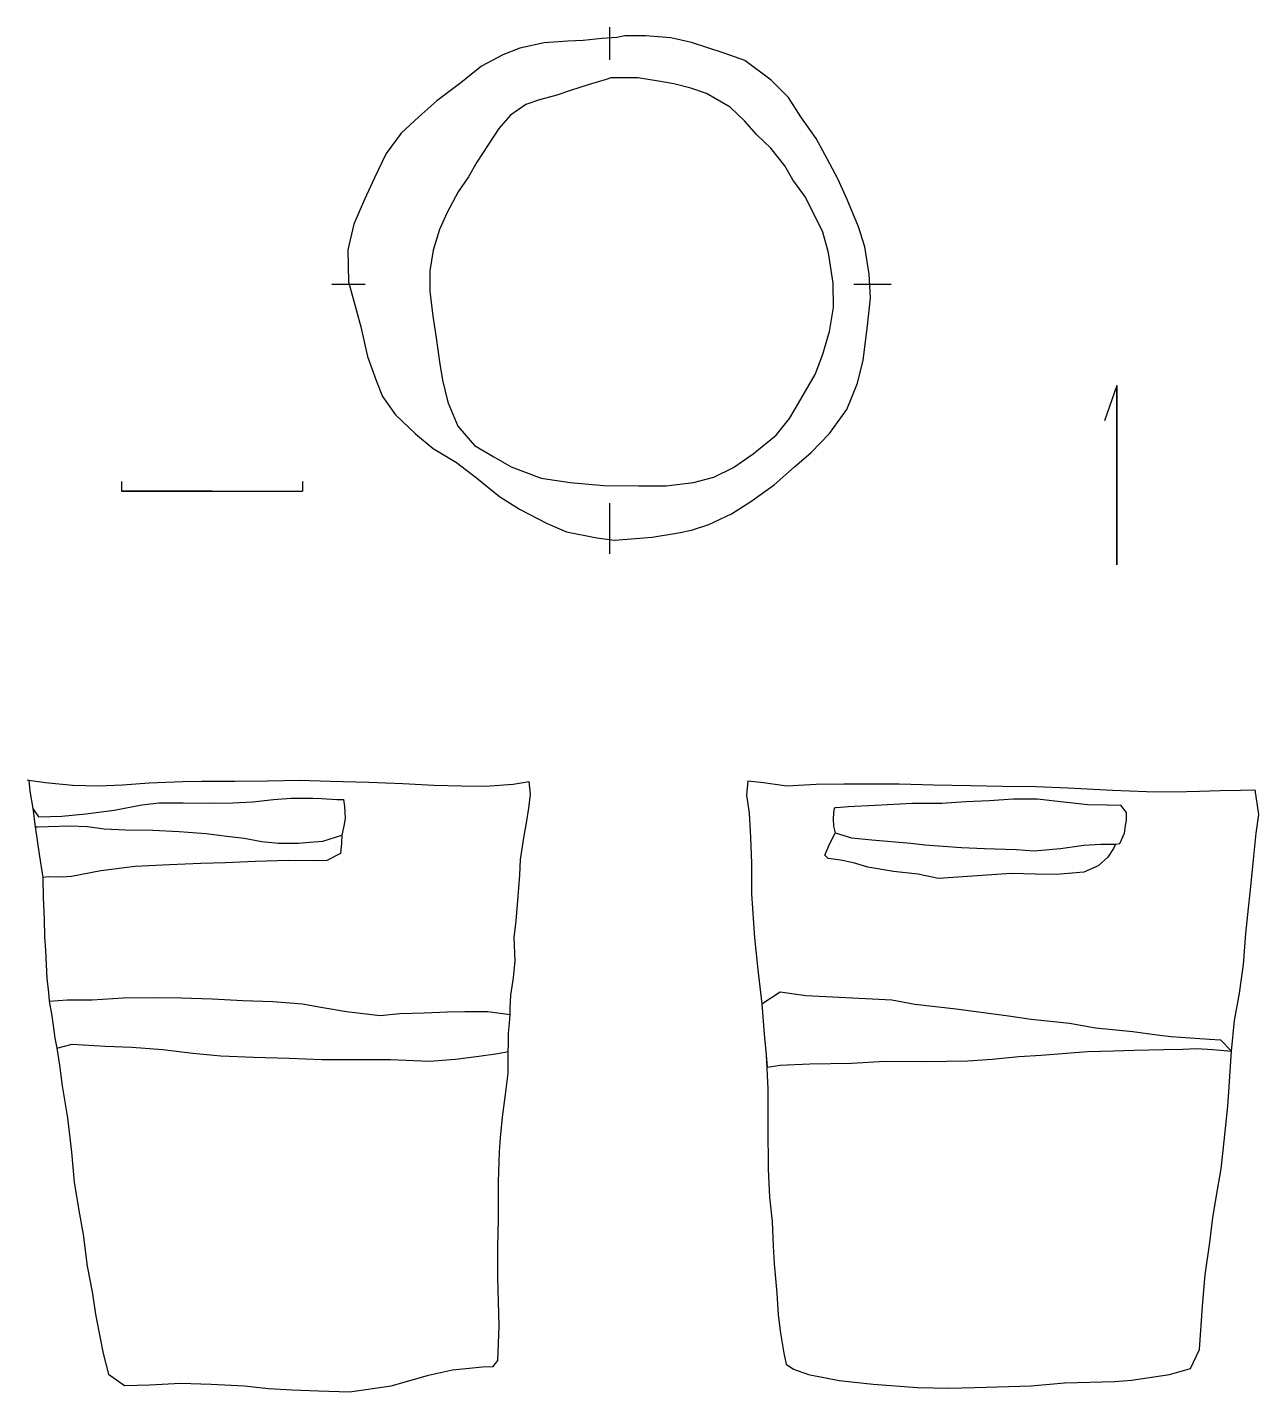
# Model space of a CAD drawing. Extents: x 16315 to 53591, y -2511 to 38787.
import ezdxf

# ---------------------------------------------------------------- set-up
doc = ezdxf.new("R2010")
doc.units = 0
doc.layers.add('LAYER1', color=7, linetype='CONTINUOUS')

msp = doc.modelspace()

# ---------------------------------------------------------------- linework, layer by layer
at = {"layer": 'LAYER1', "color": 7, "linetype": 'CONTINUOUS'}
for points in [[(34160.7934, 38477.6584), (33719.4132, 38444.5532), (33145.6002, 38389.3842), (32682.1395, 38367.3062), (31964.8692, 38312.1372), (31225.5494, 38157.6551), (30706.9054, 37947.9897), (30066.8988, 37605.9059), (29437.9169, 37109.34), (28709.6219, 36557.6075), (28168.9284, 36072.0855), (27628.204, 35586.5443), (27175.799, 34968.6014), (26822.6762, 34229.2674), (26524.7224, 33578.2193), (26204.7167, 32827.8629), (26017.1461, 32055.4236), (26039.2098, 31084.358), (26281.9804, 30201.5808), (26414.3845, 29716.0563), (26613.0109, 28822.24), (26877.8452, 28093.9474), (27065.4468, 27608.4038), (27462.6829, 27056.6737), (28069.6153, 26482.8584), (28599.2697, 26041.4782), (29305.4843, 25611.1227), (29912.4167, 25147.6596), (30607.5923, 24584.8881), (31214.5247, 24198.6625), (32053.1576, 23768.3069), (32637.9953, 23514.5116), (33553.892, 23337.9514), (34094.5997, 23260.7163), (35231.1556, 23348.9904), (36025.6753, 23481.4064), (36422.9113, 23569.6806), (36941.5553, 23735.2017), (37636.7618, 24055.2217), (38221.5995, 24430.3916), (38927.8141, 24937.9966), (39534.7322, 25478.7067), (40042.3228, 25920.0869), (40594.0696, 26493.8998), (41123.7431, 27222.1949), (41443.7583, 28016.698), (41620.2875, 28711.8878), (41752.7083, 29749.1615), (41841.011, 30598.8335), (41796.8692, 31316.0895), (41664.4341, 32143.6977), (41476.8492, 32750.6135), (41134.7797, 33578.2217), (40847.884, 34196.1645), (40527.8497, 34803.0827), (40196.8026, 35421.0231), (39733.3419, 36072.0855), (39358.1696, 36656.9231), (38828.5009, 37186.5918), (38033.9979, 37782.4685), (37405.016, 38003.1586), (36422.9113, 38323.1786), (35793.9294, 38466.617), (35032.5459, 38532.8273), (34403.564, 38532.8273), (34160.7934, 38477.6584)], [(33984.2475, 37252.7998), (33840.7901, 37208.6556), (33289.041, 37043.1344), (32759.3723, 36877.6132), (32340.0724, 36734.1725), (31821.4118, 36590.7151), (31402.0953, 36447.2577), (30938.6513, 36127.2544), (30585.5428, 35718.9603), (30265.5252, 35233.4382), (29923.4414, 34703.7695), (29669.6318, 34262.3725), (29360.6842, 33809.9509), (29029.6252, 33180.9714), (28797.9103, 32662.3393), (28599.2697, 32044.3822), (28499.9565, 31415.4027), (28499.9565, 30797.4598), (28588.2449, 30047.101), (28687.5581, 29385.0115), (28797.9103, 28656.7165), (28886.1678, 28104.9721), (29040.6499, 27442.8827), (29349.6285, 26714.5876), (29857.2334, 26129.7499), (30442.0711, 25787.6662), (30960.7151, 25478.7067), (31865.556, 25136.6229), (32748.3475, 25004.2069), (33763.5574, 24915.9328), (34811.8557, 24904.8937), (35650.503, 24904.8937), (36478.1113, 25004.2069), (37096.0374, 25169.7281), (37691.9308, 25467.6653), (38287.8075, 25875.957), (38982.9831, 26438.7309), (39391.2748, 26946.3191), (39799.5666, 27652.5504), (40163.7165, 28281.5323), (40395.448, 28888.4504), (40594.0696, 29583.6403), (40715.4632, 30300.8963), (40704.4266, 31040.2304), (40572.0058, 31956.1104), (40395.448, 32585.0923), (39876.7993, 33644.4297), (39490.6023, 34174.1008), (39247.8174, 34593.4149), (38817.4762, 35123.086), (38398.1454, 35531.3753), (38022.9731, 35950.6918), (37592.6176, 36370.025), (36875.3473, 36778.3001), (36400.8618, 36943.8212), (35882.2179, 37076.2396), (35418.7572, 37153.4866), (34800.8, 37252.7998), (33984.2475, 37252.7998)], [(49296.6642, 27945.8056), (48924.8015, 26872.7248)], [(49296.6642, 27945.8056), (49296.6642, 22516.6978)], [(49296.6642, 22516.6978), (49296.6642, 27945.8056)], [(19171.5025, 25041.2602), (19171.5025, 24749.1631)], [(24644.739, 25041.2579), (24644.739, 24749.1607)], [(19171.5025, 24749.1631), (21908.1214, 24749.1631)], [(21908.1214, 24749.1631), (19171.5025, 24749.1631)], [(21908.1214, 24749.1631), (24644.739, 24749.1607)], [(16315.1937, 16005.6242), (16359.3379, 15994.584), (16866.9273, 15928.3748), (17683.5108, 15851.1266), (18466.9737, 15829.0628), (19195.2687, 15862.1668), (20000.8132, 15917.3358), (21027.0454, 15961.48), (21600.844, 15972.5202), (22593.9734, 15972.5202), (23587.1029, 15983.5437), (24569.2075, 15994.5828), (25485.0875, 15972.519), (26654.7962, 15939.415), (27681.0141, 15895.2708), (28618.9603, 15851.1254), (29457.6076, 15829.0616), (30185.9026, 15818.0214), (31024.5499, 15873.2058), (31510.0744, 15961.48)], [(16359.3379, 15994.584), (16392.4431, 15663.5416), (16480.716, 15144.9108), (16557.9643, 14582.1381), (16679.3412, 13754.5298), (16789.6946, 13048.2843), (16800.7182, 12441.3816), (16822.7986, 11790.3205), (16833.8233, 11260.6661), (16866.9273, 10852.3731), (16889.0078, 10422.0176), (16911.0716, 9991.6627), (16955.2158, 9572.3462), (16977.2807, 9307.5125), (17054.529, 8866.1161), (17120.737, 8424.7359), (17153.8421, 8193.0055), (17209.0099, 7884.0275), (17286.2593, 7376.422), (17374.5323, 6747.4401), (17529.0132, 5776.3912), (17650.4068, 4739.1175), (17738.6798, 3834.2611), (17871.097, 2973.5485), (18003.5142, 2245.2535), (18124.8911, 1285.2285), (18279.3887, 512.8049), (18389.7255, -226.53), (18522.1426, -888.6164), (18610.4311, -1352.0767), (18775.9534, -1981.0587), (19261.4779, -2323.1419), (20022.877, -2301.0619), (20949.8127, -2256.9332), (21876.7174, -2278.9975), (22891.9273, -2334.1662), (23620.2057, -2411.4149), (24337.476, -2455.5591), (25131.9957, -2488.6634), (26069.9252, -2510.7276), (27327.8913, -2334.1662), (27934.8094, -2157.6203), (28464.4781, -2014.163), (29181.7485, -1848.6416), (30097.6285, -1760.3686), (30417.6318, -1749.3284), (30561.0892, -1561.7425), (30594.1944, -524.4688), (30583.1696, 214.8658), (30561.0892, 943.1608), (30561.0892, 1881.1062), (30583.1696, 2697.6892), (30583.1696, 3227.3579), (30583.1696, 3845.3001), (30605.2191, 4750.1566), (30638.3219, 5169.473), (30704.5466, 5798.4549), (30792.835, 6482.6058), (30870.0534, 7133.6669), (30870.0534, 7387.4622), (30870.0534, 7597.1282), (30870.0534, 7784.7143), (30881.0925, 8005.4039), (30881.0925, 8336.4474), (30914.1977, 8645.426), (30936.2614, 8910.2603), (30936.2614, 9108.8867), (30947.3005, 9495.0986), (31035.5746, 10013.7426), (31079.7188, 10532.3555), (31057.6551, 11238.6011), (31112.8383, 11746.1751), (31168.0073, 12353.1075), (31223.1762, 13125.548), (31245.24, 13600.0322), (31344.5532, 14251.0791), (31421.8169, 14703.515), (31499.0353, 15155.9212), (31543.1796, 15575.2687), (31510.0744, 15961.48)], [(38130.9522, 15983.5437), (38086.808, 15542.1635), (38164.0407, 15001.4546), (38208.1849, 14262.1038), (38241.2901, 13489.6955), (38241.2901, 12562.7753), (38329.5619, 11227.5621), (38428.875, 10256.4976), (38550.252, 9230.2642), (38616.4767, 8314.383), (38682.6704, 7685.4012), (38726.8146, 6659.1672), (38726.8146, 5511.5568), (38737.8536, 4220.4879), (38781.9835, 3381.8403), (38859.2472, 2642.505), (38892.3358, 1903.1861), (38925.4409, 1362.477), (39002.688, 468.6607), (39046.8179, -182.3858), (39113.0259, -734.1347), (39212.3391, -1341.0368), (39289.5885, -1672.0799), (39510.2786, -1826.577), (39962.7146, -1992.0987), (40889.6384, -2168.6446), (41915.8849, -2278.9975), (43262.1085, -2378.3104), (44211.108, -2400.3748), (44994.5863, -2378.3104), (46704.9717, -2334.1662), (47709.1259, -2245.8932), (49231.9407, -2201.749), (49739.5265, -2157.6203), (50887.1381, -1992.0987), (51527.159, -1804.497), (51803.0181, -1230.6995), (51891.2922, 82.4488), (51968.5393, 1031.4338), (52111.9967, 2002.499), (52200.2708, 2763.8986), (52343.7282, 3602.5304), (52454.0661, 4231.5126), (52542.3689, 5070.1599), (52652.7068, 6129.4985), (52696.8343, 6725.3763), (52763.0447, 7795.7546), (52862.3555, 8722.6748), (53005.8129, 9550.283), (53127.2065, 10422.0188), (53204.4583, 11359.9793), (53281.672, 12121.3783), (53336.8743, 12584.8235), (53436.1851, 13589.0087), (53513.4035, 14394.5365), (53590.6505, 14957.3092), (53480.3317, 15707.6859)], [(38130.9522, 15983.5437), (38605.4376, 15928.376), (39311.6522, 15829.0628), (40194.4485, 15873.207), (41033.0767, 15884.2318), (41651.0529, 15884.2318), (42710.3903, 15884.2318), (43758.672, 15862.1668), (44873.1927, 15840.103), (45833.2193, 15818.0226), (46848.4291, 15806.9978), (47819.4638, 15762.8536), (49165.716, 15696.6456), (50191.9625, 15652.5014), (51019.5541, 15641.4767), (51803.0181, 15663.5416), (52420.9752, 15685.6054), (53038.9324, 15696.6456), (53480.3317, 15707.6859)], [(16480.716, 15144.9108), (16657.2774, 14891.0857), (17363.492, 14913.1804), (18091.7871, 14979.3753), (18941.4746, 15089.7275), (19780.1064, 15255.2344), (20309.7751, 15310.4331), (21038.0701, 15310.4331), (21843.6289, 15299.3786), (22538.8045, 15310.4331), (23145.7369, 15343.5228), (23763.6631, 15409.7463), (24304.3732, 15453.875), (24955.4188, 15453.8739), (25220.2532, 15442.8515), (25683.7139, 15409.7451), (25882.3402, 15409.7451), (25915.4431, 15200.0654), (25937.5235, 14846.9724), (25904.404, 14659.3708), (25838.196, 14339.3675), (25827.1713, 14096.5969), (25794.0661, 13776.5948), (25385.7743, 13566.9282), (25010.5878, 13555.9035), (24227.1238, 13566.9282), (23211.9306, 13533.8087), (22318.1144, 13500.7202), (21567.7388, 13478.6553), (20618.7537, 13434.511), (19581.4812, 13390.3823), (18544.2231, 13257.9651), (17650.4068, 13081.4037), (17374.5323, 13059.34), (16966.2405, 13070.3635), (16789.6946, 13048.2843)], [(40823.428, 15166.9769), (41165.4975, 15200.0654), (41982.0953, 15244.2097), (43096.5873, 15299.3786), (44001.4402, 15299.3786), (44729.7353, 15354.5619), (45435.9666, 15387.6671), (46164.2616, 15431.8113), (46881.5153, 15431.8113), (47786.3729, 15332.4981), (48404.33, 15266.2889), (49000.1948, 15255.2344), (49419.5113, 15244.2097)], [(40823.428, 15166.9769), (40735.1539, 15155.9212), (40724.1172, 15012.4948), (40713.0901, 14813.8672), (40724.1172, 14604.2018), (40768.2447, 14405.5767), (41264.8083, 14251.0791), (41882.7654, 14195.9101), (43063.4964, 14096.5969), (43482.8129, 14041.4137), (44597.3336, 13964.1797), (45292.5092, 13931.0757), (46252.5358, 13897.9563), (46793.2268, 13864.8678), (47587.7656, 13931.0757), (48293.9635, 14030.3889), (48812.5908, 14063.4929), (49253.9854, 14063.4929), (49386.4204, 14085.5579), (49529.8778, 14394.5365), (49562.9687, 14626.2501), (49585.0325, 14780.7632), (49585.0325, 15023.5195), (49419.5113, 15244.2097)], [(16557.9643, 14582.1381), (16624.1722, 14582.1381), (16944.1756, 14593.1616), (17606.2626, 14615.2266), (18135.9313, 14593.1616), (18643.5363, 14526.9381), (19283.5417, 14493.8496), (20111.1487, 14482.8249), (20916.6932, 14449.7042), (21733.26, 14383.5117), (22351.2338, 14306.248), (22880.9025, 14240.0543), (23410.5569, 14140.7411), (23918.1452, 14096.5969), (24525.0633, 14096.5969), (24856.1056, 14118.6774), (25264.3974, 14151.7814), (25838.196, 14339.3675)], [(49253.9854, 14063.4929), (49198.8355, 13931.0757), (49022.2586, 13666.2414), (48735.3724, 13401.407), (48293.9635, 13213.8209), (47466.3529, 13147.6129), (46837.3734, 13158.652), (46098.056, 13169.6612), (43902.1294, 13026.2348), (43273.1451, 13158.652), (42533.8134, 13235.8859), (41761.3718, 13368.2864), (41319.9915, 13500.7202), (40933.7659, 13577.953), (40558.596, 13633.1219), (40459.2948, 13732.4494), (40580.6598, 14008.324), (40768.2447, 14405.5767)], [(38550.252, 9230.2642), (39102.0011, 9594.4118), (39885.4652, 9484.0738), (41088.279, 9417.8659), (42489.6859, 9351.6567), (43184.8567, 9219.2395), (44431.8124, 9075.7821), (46020.8042, 8866.1167), (46704.9717, 8766.8035), (47863.6199, 8645.4266), (48647.0696, 8501.9692), (49783.6731, 8391.6325), (50511.9682, 8292.3193), (50931.2656, 8237.1348), (51516.1223, 8204.0308), (52100.96, 8159.9021), (52432.0023, 8137.8216), (52763.0447, 7795.7546)], [(16977.2807, 9307.5125), (17517.9897, 9351.6567), (18279.3887, 9351.6567), (19217.3337, 9406.8256), (20133.2292, 9417.8659), (20971.8622, 9406.8256), (21909.8226, 9384.7607), (22836.7583, 9329.5774), (23752.624, 9296.4722), (24646.4403, 9230.2636), (25264.3974, 9119.9257), (25981.6677, 8998.5339), (26996.849, 8877.1563), (27592.7257, 8932.3247), (28332.0765, 8954.4051), (29038.2911, 8987.5085), (29556.9207, 8998.5339), (30252.1106, 8998.5339), (30936.2614, 8910.2603)], [(17209.0099, 7884.0275), (17672.4706, 8005.4045), (18676.6403, 7950.2355), (19482.168, 7917.1315), (20420.144, 7850.9235), (21324.9849, 7740.5701), (22174.657, 7652.2972), (23167.7864, 7619.1932), (24238.1795, 7586.0874), (25231.3089, 7541.9438), (26235.4464, 7541.9432), (27305.8276, 7541.9432), (28486.5419, 7497.815), (29281.0616, 7552.984), (29987.2763, 7641.2563), (30561.0892, 7729.5454), (30870.0534, 7784.7143)], [(38682.6704, 7685.4012), (38715.7898, 7310.214), (39102.0011, 7376.422), (40006.8588, 7409.526), (41264.8083, 7431.6064), (42280.0181, 7497.815), (43493.8353, 7486.776), (44784.9233, 7508.8398), (45524.2407, 7552.984), (46329.7828, 7630.2322), (47002.8946, 7674.3609), (48404.33, 7784.7143), (49198.8355, 7806.7781), (49816.7783, 7828.8586), (50721.6169, 7850.9235), (51295.4132, 7861.9626), (51714.763, 7872.9873), (52200.2708, 7850.9235), (52763.0447, 7795.7546)]]:
    msp.add_lwpolyline(points, dxfattribs=at)
at = {"layer": 'LAYER1', "color": 3, "linetype": 'CONTINUOUS'}
for points in [[(33951.128, 37804.5323), (33951.128, 38786.6369)], [(25531.5906, 31007.1252), (26546.8172, 31007.1252)], [(41333.3918, 31007.1252), (42469.9953, 31007.1252)], [(33951.128, 22852.4246), (33951.128, 24386.2641)]]:
    msp.add_lwpolyline(points, dxfattribs=at)

doc.saveas('drawing.dxf')
